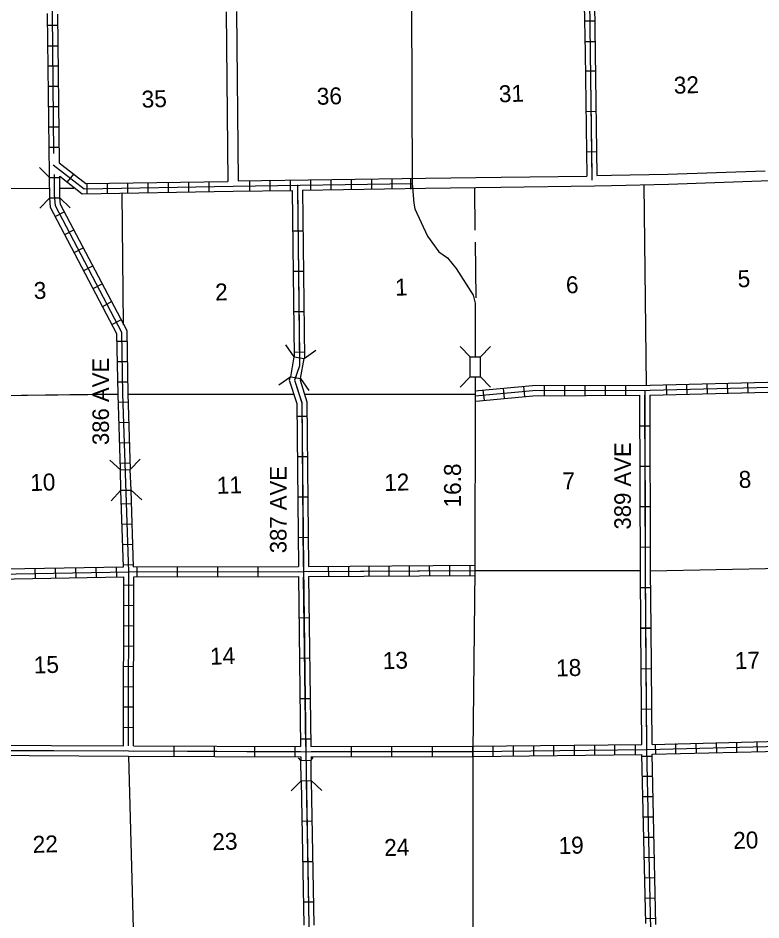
# Model space of a CAD drawing. Extents: x 1557140 to 1961012, y 15613470 to 16163728.
# Drawn here: x 1773515 to 1795444, y 15907825 to 15934447 of the extents above; entities that cross this region are included whole.
import ezdxf

# ---------------------------------------------------------------- set-up
doc = ezdxf.new("R2010")
doc.units = 0
for name, color, linetype in [('L10', 7, 'Continuous'), ('L11', 7, 'Continuous'), ('L13', 7, 'Continuous'), ('L14', 7, 'Continuous'), ('L18', 7, 'Continuous'), ('L28', 7, 'Continuous'), ('L3', 7, 'Continuous'), ('L30', 7, 'Continuous'), ('L4', 7, 'Continuous'), ('L8', 7, 'Continuous'), ('L9', 7, 'Continuous')]:
    doc.layers.add(name, color=color, linetype=linetype)

msp = doc.modelspace()

# ---------------------------------------------------------------- linework, layer by layer
at = {"layer": 'L10'}
for points in [[(1779663, 15934634), (1779709, 15929624)], [(1779963, 15934639), (1780009, 15929640)], [(1787777, 15929751), (1790306, 15929782)], [(1790602, 15929798), (1791033, 15929807)], [(1787766, 15929454), (1790528, 15929492), (1791031, 15929503)]]:
    msp.add_lwpolyline(points, dxfattribs=at)
at = {"layer": 'L11'}
for points in [[(1791033, 15929807), (1792698, 15929840), (1795570, 15929941)], [(1785540, 15929724), (1787777, 15929751)], [(1791031, 15929503), (1792714, 15929539), (1795729, 15929650)], [(1785545, 15929423), (1787766, 15929454)], [(1771369, 15912959), (1772371, 15912981), (1776632, 15912965)], [(1771674, 15912664), (1772371, 15912686), (1776778, 15912664)]]:
    msp.add_lwpolyline(points, dxfattribs=at)
at = {"layer": 'L13'}
for p, q in [((1770887, 15929402), (1774456, 15929423)), ((1774752, 15929423), (1775164, 15929423)), ((1787012, 15928182), (1786996, 15929434)), ((1792065, 15923615), (1791996, 15929524)), ((1776632, 15925395), (1776589, 15929275)), ((1787038, 15926192), (1787022, 15927834)), ((1771394, 15923283), (1776463, 15923351)), ((1771465, 15923286), (1776467, 15923349)), ((1776764, 15923341), (1781653, 15923341)), ((1781970, 15923341), (1787012, 15923341)), ((1786996, 15918143), (1791886, 15918143)), ((1792186, 15918135), (1802456, 15918341))]:
    msp.add_line(p, q, dxfattribs=at)
at = {"layer": 'L18'}
for p, q in [((1774446, 15929740), (1774145, 15930036)), ((1774446, 15929740), (1774747, 15929740)), ((1774456, 15929143), (1774446, 15929740)), ((1774752, 15929143), (1774747, 15929740)), ((1774456, 15929143), (1774155, 15928832)), ((1774456, 15929143), (1774752, 15929143)), ((1774752, 15929143), (1775053, 15928842)), ((1781663, 15924449), (1781420, 15924798)), ((1781964, 15924402), (1782302, 15924640)), ((1786864, 15924449), (1786563, 15924750)), ((1787165, 15924449), (1787461, 15924750)), ((1781563, 15923858), (1781663, 15924449)), ((1781663, 15924449), (1781964, 15924402)), ((1781853, 15923811), (1781964, 15924402)), ((1786864, 15924449), (1787165, 15924449)), ((1786864, 15923853), (1786864, 15924449)), ((1787165, 15923853), (1787165, 15924449)), ((1781563, 15923858), (1781214, 15923615)), ((1781563, 15923858), (1781853, 15923811)), ((1781853, 15923811), (1782096, 15923457)), ((1786864, 15923853), (1786563, 15923552)), ((1786864, 15923853), (1787165, 15923853)), ((1787165, 15923853), (1787461, 15923552)), ((1776537, 15921107), (1776220, 15921392)), ((1776827, 15921118), (1777123, 15921424)), ((1776537, 15921107), (1776827, 15921118)), ((1776552, 15920511), (1776537, 15921107)), ((1776853, 15920516), (1776827, 15921118)), ((1776552, 15920511), (1776262, 15920199)), ((1776552, 15920511), (1776853, 15920516)), ((1776853, 15920516), (1777165, 15920225)), ((1781864, 15912532), (1781790, 15912606)), ((1781864, 15912532), (1782165, 15912543)), ((1782165, 15912543), (1782228, 15912617)), ((1782170, 15911941), (1782165, 15912543)), ((1781869, 15911936), (1781864, 15912532)), ((1781869, 15911936), (1781579, 15911635)), ((1781869, 15911936), (1782170, 15911941)), ((1782170, 15911941), (1782482, 15911651))]:
    msp.add_line(p, q, dxfattribs=at)
at = {"layer": 'L3'}
for points in [[(1785106, 15938711), (1785127, 15934899), (1785148, 15929566)], [(1785148, 15929566), (1785196, 15928985), (1785227, 15928816), (1785602, 15928008), (1785940, 15927549), (1786188, 15927369), (1786452, 15927058), (1786948, 15926266), (1787006, 15926033), (1787012, 15924449)], [(1787012, 15923853), (1787012, 15923293)], [(1787012, 15923293), (1786996, 15918140), (1786938, 15912802), (1786938, 15907511), (1786896, 15902141), (1786869, 15899649), (1786869, 15899174)]]:
    msp.add_lwpolyline(points, dxfattribs=at)
at = {"layer": 'L4'}
msp.add_lwpolyline([(1776778, 15912664), (1776911, 15907569), (1776980, 15902268), (1776257, 15896698)], dxfattribs=at)
at = {"layer": 'L8'}
for p, q in [((1790380, 15934957), (1790454, 15929666)), ((1790229, 15934860), (1790251, 15933416)), ((1790529, 15934866), (1790550, 15933417)), ((1774388, 15934233), (1774689, 15934233)), ((1790238, 15934360), (1790539, 15934360)), ((1774398, 15933631), (1774694, 15933631)), ((1790248, 15933758), (1790544, 15933758)), ((1774398, 15933035), (1774694, 15933035)), ((1774404, 15932433), (1774704, 15932433)), ((1774414, 15931836), (1774715, 15931836)), ((1774414, 15931234), (1774715, 15931234)), ((1774419, 15930632), (1774720, 15930632)), ((1775148, 15929840), (1774963, 15929608)), ((1776748, 15929582), (1776748, 15929286)), ((1777344, 15929592), (1777344, 15929291)), ((1777946, 15929603), (1777946, 15929302)), ((1778548, 15929608), (1778548, 15929307)), ((1779145, 15929624), (1779145, 15929323)), ((1780349, 15929640), (1780349, 15929344)), ((1780945, 15929650), (1780945, 15929349)), ((1781547, 15929661), (1781547, 15929360)), ((1782144, 15929666), (1782144, 15929365)), ((1782746, 15929677), (1782746, 15929376)), ((1783348, 15929693), (1783348, 15929392)), ((1783944, 15929698), (1783944, 15929402)), ((1784546, 15929708), (1784546, 15929407)), ((1785098, 15929699), (1785098, 15929398)), ((1785148, 15929719), (1785148, 15929418)), ((1775544, 15929561), (1775544, 15929260)), ((1776146, 15929566), (1776146, 15929265)), ((1774615, 15928594), (1774879, 15928726)), ((1774895, 15928061), (1775164, 15928198)), ((1775169, 15927528), (1775438, 15927665)), ((1775454, 15926994), (1775723, 15927132)), ((1775729, 15926466), (1775998, 15926598)), ((1776014, 15925933), (1776273, 15926076)), ((1776288, 15925400), (1776552, 15925542)), ((1776436, 15924909), (1776737, 15924909)), ((1776447, 15924307), (1776748, 15924307)), ((1776452, 15923710), (1776753, 15923710)), ((1787239, 15923467), (1787270, 15923166)), ((1787835, 15923515), (1787862, 15923224)), ((1788437, 15923573), (1788464, 15923277)), ((1789045, 15923599), (1789045, 15923298)), ((1789646, 15923610), (1789646, 15923309)), ((1790248, 15923610), (1790248, 15923309)), ((1790845, 15923610), (1790845, 15923309)), ((1791447, 15923615), (1791447, 15923320)), ((1792645, 15923626), (1792656, 15923325)), ((1793247, 15923642), (1793253, 15923341)), ((1793844, 15923657), (1793854, 15923356)), ((1794446, 15923673), (1794456, 15923378)), ((1795048, 15923684), (1795053, 15923383)), ((1776473, 15923108), (1776769, 15923119)), ((1776489, 15922506), (1776790, 15922517)), ((1776510, 15921910), (1776811, 15921915)), ((1776531, 15921308), (1776827, 15921318)), ((1776574, 15920109), (1776869, 15920115)), ((1776589, 15919507), (1776890, 15919518)), ((1776610, 15918911), (1776911, 15918916)), ((1774029, 15917902), (1774023, 15918198)), ((1774631, 15917907), (1774620, 15918208)), ((1775227, 15917923), (1775222, 15918224)), ((1775829, 15917934), (1775819, 15918235)), ((1776431, 15917944), (1776420, 15918240)), ((1776632, 15918309), (1776927, 15918319)), ((1782684, 15917966), (1782682, 15918264)), ((1783281, 15917970), (1783279, 15918268)), ((1783877, 15917974), (1783875, 15918272)), ((1784474, 15917977), (1784472, 15918276)), ((1785071, 15917981), (1785069, 15918280)), ((1785667, 15917985), (1785665, 15918283)), ((1786264, 15917989), (1786262, 15918287)), ((1786860, 15917993), (1786858, 15918291)), ((1786996, 15918143), (1791885, 15918143)), ((1776637, 15917717), (1776938, 15917707)), ((1776637, 15917115), (1776938, 15917110)), ((1776637, 15916519), (1776938, 15916508)), ((1776637, 15915917), (1776938, 15915906)), ((1776632, 15915315), (1776927, 15915310)), ((1776632, 15914718), (1776927, 15914708)), ((1776632, 15914116), (1776927, 15914111)), ((1776632, 15913514), (1776927, 15913509)), ((1794736, 15912775), (1794731, 15913076)), ((1795338, 15912791), (1795328, 15913092)), ((1786938, 15912649), (1786938, 15912950)), ((1787540, 15912659), (1787540, 15912960)), ((1788136, 15912664), (1788136, 15912965)), ((1788738, 15912664), (1788738, 15912965)), ((1789335, 15912675), (1789335, 15912976)), ((1789937, 15912686), (1789937, 15912981)), ((1790539, 15912691), (1790539, 15912992)), ((1791135, 15912701), (1791135, 15913002)), ((1791737, 15912707), (1791737, 15913008)), ((1792339, 15912717), (1792329, 15913018)), ((1792936, 15912733), (1792930, 15913034)), ((1793538, 15912744), (1793527, 15913039)), ((1794140, 15912759), (1794129, 15913060)), ((1791938, 15912664), (1792239, 15912664)), ((1791943, 15912068), (1792244, 15912068)), ((1791964, 15911466), (1792260, 15911466)), ((1791970, 15910869), (1792271, 15910869)), ((1791985, 15910267), (1792286, 15910267)), ((1791996, 15909665), (1792297, 15909676)), ((1792012, 15909069), (1792313, 15909074)), ((1792028, 15908467), (1792329, 15908477)), ((1792038, 15907865), (1792339, 15907875))]:
    msp.add_line(p, q, dxfattribs=at)
for points in [[(1774572, 15930453), (1774536, 15934566), (1774514, 15938700), (1774488, 15939999), (1774472, 15945327), (1774462, 15950617), (1774499, 15955919), (1774514, 15961236)], [(1774446, 15929835), (1774388, 15934566), (1774388, 15934577)], [(1774736, 15930173), (1774689, 15934566)], [(1774557, 15930115), (1775465, 15929407), (1779863, 15929481), (1785148, 15929566)], [(1774731, 15930173), (1775512, 15929561), (1779709, 15929624)], [(1774446, 15929740), (1774446, 15929825)], [(1776779, 15912965), (1776790, 15918103), (1776610, 15923351), (1776579, 15925168), (1774620, 15928901), (1774588, 15929233), (1774594, 15929825)], [(1774747, 15929735), (1774747, 15929782)], [(1774747, 15929777), (1775412, 15929260), (1779863, 15929334), (1781610, 15929360)], [(1780009, 15929640), (1785540, 15929725)], [(1781764, 15929524), (1781822, 15924185), (1781679, 15923758), (1781896, 15923092), (1781938, 15918261), (1782006, 15912791), (1782096, 15907669), (1782223, 15902194), (1781605, 15897252)], [(1781911, 15929365), (1785545, 15929424)], [(1776467, 15923349), (1776431, 15925125), (1774472, 15928858), (1774456, 15929143)], [(1776838, 15921123), (1776764, 15923351), (1776732, 15925210), (1774773, 15928943), (1774752, 15929143)], [(1787012, 15923293), (1788707, 15923452), (1792170, 15923467), (1797286, 15923594), (1802529, 15923684), (1805270, 15923768), (1807814, 15923811), (1813147, 15923911), (1818437, 15924159)], [(1786996, 15923441), (1788696, 15923599), (1792170, 15923615), (1796019, 15923710)], [(1792313, 15902426), (1792197, 15907548), (1792080, 15912860), (1792038, 15918140), (1792022, 15923467)], [(1776537, 15921123), (1776467, 15923349)], [(1787028, 15923140), (1788712, 15923298), (1791869, 15923320)], [(1792170, 15923320), (1796030, 15923409)], [(1776633, 15918251), (1776552, 15920500)], [(1776927, 15918251), (1776853, 15920511)], [(1755428, 15917665), (1760470, 15917702), (1765887, 15917849), (1771230, 15918003), (1776790, 15918103), (1781938, 15918108), (1786996, 15918140)], [(1771378, 15918161), (1776633, 15918251)], [(1782086, 15918261), (1786996, 15918293)], [(1782087, 15918111), (1786997, 15918143)], [(1771239, 15917857), (1776637, 15917950)], [(1776632, 15912965), (1776637, 15917950)], [(1776927, 15912965), (1776938, 15917950)], [(1782085, 15917960), (1786996, 15917992)], [(1786938, 15912802), (1792080, 15912860), (1802635, 15913124), (1807872, 15913250), (1810702, 15913298), (1813205, 15913309), (1818464, 15913493)], [(1792228, 15913007), (1799393, 15913192)], [(1771521, 15912807), (1772371, 15912833), (1776779, 15912818), (1782006, 15912791), (1786938, 15912802)], [(1786938, 15912950), (1791927, 15913008)], [(1792228, 15912717), (1797255, 15912833)], [(1786938, 15912649), (1791927, 15912707)], [(1792043, 15907717), (1791927, 15912707)], [(1792344, 15907691), (1792228, 15912717)]]:
    msp.add_lwpolyline(points, dxfattribs=at)
at = {"layer": 'L9'}
for p, q in [((1790251, 15933416), (1790306, 15929782)), ((1790400, 15933415), (1790452, 15929796)), ((1790550, 15933417), (1790602, 15929798)), ((1790259, 15932885), (1790558, 15932890)), ((1790277, 15931692), (1790575, 15931697)), ((1790295, 15930499), (1790592, 15930503)), ((1781625, 15928167), (1781924, 15928170)), ((1781640, 15926974), (1781938, 15926977)), ((1781654, 15925781), (1781952, 15925784)), ((1781668, 15924587), (1781966, 15924591)), ((1781748, 15922697), (1782046, 15922700)), ((1792172, 15922403), (1791874, 15922402)), ((1781758, 15921504), (1782057, 15921506)), ((1792176, 15921210), (1791878, 15921209)), ((1781769, 15920311), (1782067, 15920313)), ((1792179, 15920017), (1791881, 15920016)), ((1781779, 15919117), (1782077, 15919120)), ((1792183, 15918824), (1791885, 15918823)), ((1777017, 15918250), (1777018, 15917952)), ((1778210, 15918253), (1778211, 15917954)), ((1779404, 15918255), (1779404, 15917957)), ((1780597, 15918258), (1780597, 15917960)), ((1792189, 15917631), (1791891, 15917629)), ((1781803, 15916747), (1782101, 15916751)), ((1792199, 15916438), (1791901, 15916435)), ((1791901, 15916435), (1792199, 15916438)), ((1781819, 15915554), (1782118, 15915558)), ((1791911, 15915242), (1792209, 15915245)), ((1781836, 15914361), (1782134, 15914365)), ((1791921, 15914049), (1792219, 15914052)), ((1781852, 15913168), (1782150, 15913172)), ((1778119, 15912661), (1778120, 15912959)), ((1779312, 15912656), (1779314, 15912954)), ((1780506, 15912651), (1780507, 15912949)), ((1781699, 15912646), (1781700, 15912944)), ((1783358, 15912646), (1783358, 15912945)), ((1784552, 15912648), (1784551, 15912946)), ((1785745, 15912649), (1785745, 15912947)), ((1786938, 15912650), (1786938, 15912949)), ((1781892, 15910743), (1782190, 15910748)), ((1781912, 15909550), (1782211, 15909555)), ((1781933, 15908357), (1782231, 15908362))]:
    msp.add_line(p, q, dxfattribs=at)
for points in [[(1781610, 15929360), (1781669, 15924460)], [(1781760, 15929362), (1781819, 15924462)], [(1781911, 15929365), (1781970, 15924407)], [(1781552, 15923853), (1781521, 15923758), (1781748, 15923066), (1781790, 15918261)], [(1781710, 15923854), (1781680, 15923756), (1781894, 15923095), (1781936, 15918261), (1781936, 15918251)], [(1781853, 15923811), (1781838, 15923758), (1782043, 15923119), (1782086, 15918261)], [(1791886, 15918143), (1791869, 15923320)], [(1792050, 15916437), (1792036, 15918139), (1792020, 15923319)], [(1792200, 15916438), (1792186, 15918140), (1792170, 15923320)], [(1776927, 15918251), (1781790, 15918261)], [(1782087, 15918111), (1786997, 15918143)], [(1791898, 15916438), (1791884, 15918143)], [(1776927, 15918101), (1781790, 15918111)], [(1776938, 15917950), (1781790, 15917960)], [(1781790, 15917960), (1781854, 15912944)], [(1781936, 15917942), (1782004, 15912947)], [(1782085, 15917960), (1782154, 15912944)], [(1791927, 15913008), (1791898, 15916438)], [(1792078, 15913006), (1792050, 15916437)], [(1792228, 15913007), (1792200, 15916438)], [(1771372, 15912809), (1772372, 15912831), (1776631, 15912815)], [(1776927, 15912965), (1781854, 15912944)], [(1776927, 15912815), (1781853, 15912794)], [(1782154, 15912944), (1786938, 15912950)], [(1776778, 15912664), (1781864, 15912643)], [(1781864, 15912643), (1781864, 15912532)], [(1782154, 15912643), (1786938, 15912649)], [(1782165, 15912794), (1786938, 15912800)], [(1782165, 15912643), (1782165, 15912548)], [(1781869, 15911936), (1781949, 15907669)], [(1782020, 15911938), (1782094, 15907667)], [(1782170, 15911941), (1782244, 15907669)]]:
    msp.add_lwpolyline(points, dxfattribs=at)

# ---------------------------------------------------------------- texts
at = {"layer": 'L14'}
for s, p in [('32', (1792878, 15932211)), ('35', (1777170, 15931799)), ('36', (1782339, 15931884)), ('31', (1787714, 15931958)), ('5', (1794763, 15926498)), ('3', (1773986, 15926150)), ('1', (1784652, 15926250)), ('6', (1789694, 15926319)), ('2', (1779340, 15926107)), ('8', (1794794, 15920574)), ('10', (1773881, 15920484)), ('11', (1779388, 15920400)), ('12', (1784330, 15920484)), ('7', (1789594, 15920532)), ('14', (1779187, 15915357)), ('13', (1784287, 15915225)), ('17', (1794678, 15915225)), ('15', (1773986, 15915099)), ('18', (1789404, 15915009)), ('23', (1779256, 15909882)), ('20', (1794631, 15909919)), ('22', (1773955, 15909803)), ('24', (1784330, 15909708)), ('19', (1789477, 15909766))]:
    msp.add_text(s, height=500, rotation=1.7657, dxfattribs=at).set_placement(p)
at = {"layer": 'L28'}
msp.add_text('16.8', height=500, rotation=90, dxfattribs=at).set_placement((1786589, 15919998))
at = {"layer": 'L30'}
for s, p in [('386 AVE', (1776199, 15921842)), ('389 AVE', (1791604, 15919349)), ('387 AVE', (1781440, 15918649))]:
    msp.add_text(s, height=488, rotation=90, dxfattribs=at).set_placement(p)

doc.saveas('drawing.dxf')
